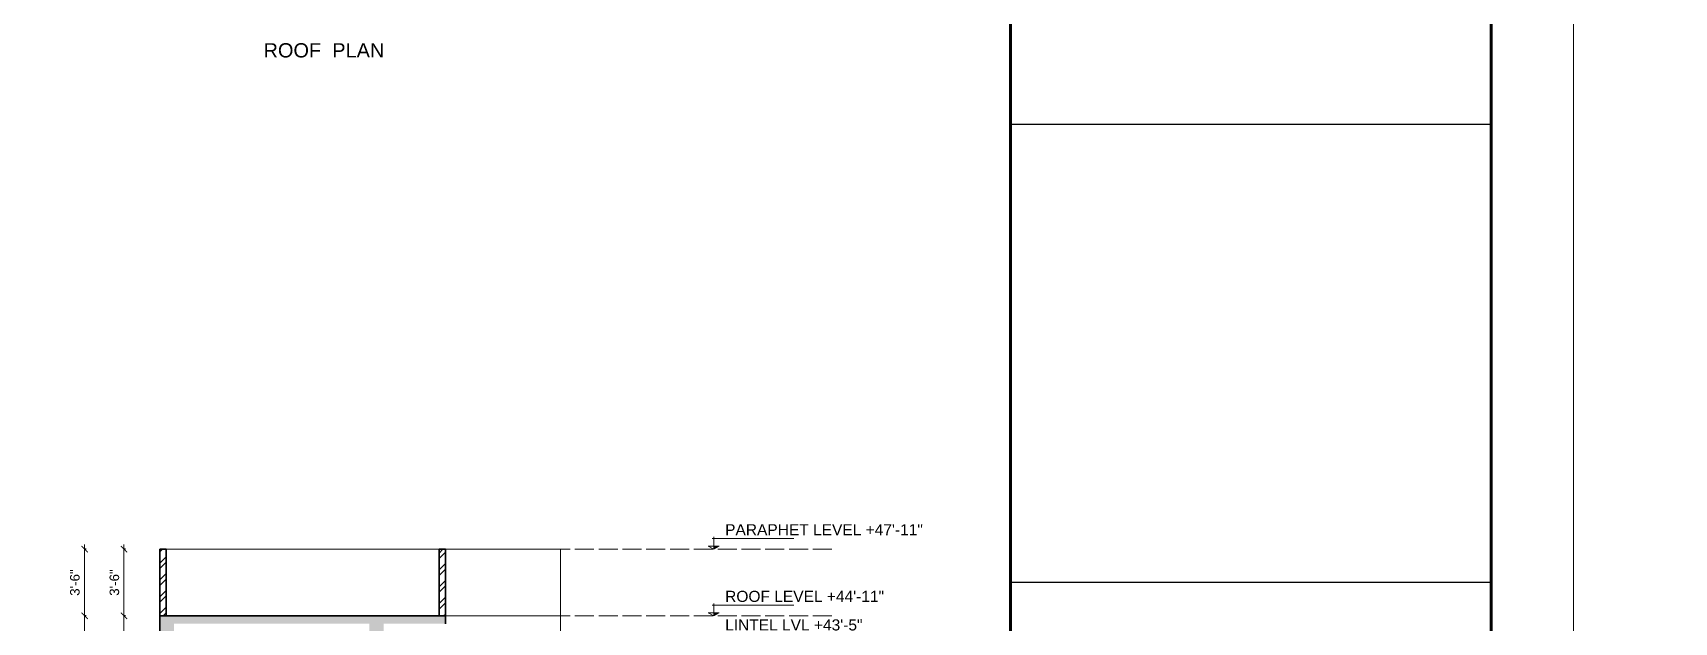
# Model space of a CAD drawing. Header units: inches. Extents: x -12071822 to 12321209, y -1222525 to 1319227.
# Drawn here: x 130683 to 131718, y 36819 to 37191 of the extents above; entities that cross this region are included whole.
import ezdxf

# ---------------------------------------------------------------- set-up
doc = ezdxf.new("R2010")
doc.units = ezdxf.units.IN
doc.header["$MEASUREMENT"] = 0
doc.header["$PDMODE"] = 35
doc.linetypes.add('ACAD_ISO02W100', pattern=[15, 12, -3])
for name, color, linetype, lineweight in [('BORDER', 7, 'Continuous', 60), ('elevation', 181, 'Continuous', 20), ('Hatch', 9, 'Continuous', 9), ('Hidden', 254, 'ACAD_ISO02W100', 15), ('SITE BOUNDARY', 1, 'Continuous', 30), ('TEXT', 255, 'Continuous', 35), ('Walls', 11, 'Continuous', 35), ('Window', 3, 'Continuous', 0), ('Windows', 151, 'Continuous', 15)]:
    doc.layers.add(name, color=color, linetype=linetype, lineweight=lineweight)
doc.styles.get("Standard").update_dxf_attribs({"font": 'arial.ttf'})
doc.dimstyles.get("Standard").update_dxf_attribs({"dimtxt": 6, "dimasz": 4, "dimexe": 0, "dimexo": 6, "dimgap": 3, "dimtad": 1, "dimdec": 0, "dimzin": 0, "dimdsep": 46, "dimlunit": 4, "dimtxsty": 'Standard', "dimblk": 'ARCHTICK', "dimcen": 0.09, "dimdle": 3, "dimclrd": 256, "dimadec": 0, "dimazin": 0, "dimtfac": 1, "dimtdec": 0, "dimtofl": 0, "dimtmove": 0, "dimatfit": 3, "dimfxl": 1, "dimfxlon": 1, "dimtolj": 1, "dimtzin": 0, "dimlwd": -1, "dimarcsym": 0})
pattern_1 = [(45, (-6995.8255, 231.183), (-5.30330086, 5.30330086), []), (45, (-6992.29, 231.183), (-5.30330086, 5.30330086), [])]

# ---------------------------------------------------------------- blocks, each defined once
blk = doc.blocks.new('_ArchTick')
at = {"color": 0, "linetype": 'ByBlock', "const_width": 0.15}
blk.add_lwpolyline([(-0.5, -0.5), (0.5, 0.5)], dxfattribs=at)
blk = doc.blocks.new('*D321')
at = {"layer": 'Defpoints', "color": 0, "transparency": 16777216}
for p in [(130740.7, 36823.1), (130763.3, 36823.1), (130763.3, 36721.1)]:
    blk.add_point(p, dxfattribs=at)
at = {"layer": 'Windows', "transparency": 16777216}
blk.add_line((130740.7, 36718.1), (130740.7, 36826.1), dxfattribs=at)
at = {"layer": 'Windows', "color": 0, "lineweight": -2, "transparency": 16777216}
for p, q in [((130741.7, 36823.1), (130740.7, 36823.1)), ((130741.7, 36721.1), (130740.7, 36721.1))]:
    blk.add_line(p, q, dxfattribs=at)
at = {"layer": 'Windows', "transparency": 16777216, "xscale": 4, "yscale": 4, "zscale": 4}
for p, rotation in [((130740.7, 36823.1), 90), ((130740.7, 36721.1), 270)]:
    blk.add_blockref('_ArchTick', p, dxfattribs=dict(at, rotation=rotation))
at = {"layer": 'Windows', "color": 0, "transparency": 16777216, "insert": (130734.7, 36772.1), "char_height": 6, "attachment_point": 5, "rotation": 90}
blk.add_mtext('\\A1;8\'-6"', dxfattribs=at)
blk = doc.blocks.new('*D322')
at = {"layer": 'Defpoints', "color": 0, "transparency": 16777216}
for p in [(130740.7, 36865.1), (130763.3, 36865.1), (130763.3, 36823.1)]:
    blk.add_point(p, dxfattribs=at)
at = {"layer": 'Windows', "transparency": 16777216}
blk.add_line((130740.7, 36820.1), (130740.7, 36868.1), dxfattribs=at)
at = {"layer": 'Windows', "color": 0, "lineweight": -2, "transparency": 16777216}
for p, q in [((130741.7, 36865.1), (130740.7, 36865.1)), ((130741.7, 36823.1), (130740.7, 36823.1))]:
    blk.add_line(p, q, dxfattribs=at)
at = {"layer": 'Windows', "transparency": 16777216, "xscale": 4, "yscale": 4, "zscale": 4}
for p, rotation in [((130740.7, 36865.1), 90), ((130740.7, 36823.1), 270)]:
    blk.add_blockref('_ArchTick', p, dxfattribs=dict(at, rotation=rotation))
at = {"layer": 'Windows', "color": 0, "transparency": 16777216, "insert": (130734.7, 36844.1), "char_height": 6, "attachment_point": 5, "rotation": 90}
blk.add_mtext('\\A1;3\'-6"', dxfattribs=at)
blk = doc.blocks.new('*D315')
at = {"layer": 'Defpoints', "color": 0, "transparency": 16777216}
for p in [(130715.9, 36823.1), (130763.3, 36823.1), (130763.3, 36284.1)]:
    blk.add_point(p, dxfattribs=at)
at = {"layer": 'Windows', "transparency": 16777216}
blk.add_line((130715.9, 36281.1), (130715.9, 36826.1), dxfattribs=at)
at = {"layer": 'Windows', "color": 0, "lineweight": -2, "transparency": 16777216}
for p, q in [((130716.9, 36823.1), (130715.9, 36823.1)), ((130716.9, 36284.1), (130715.9, 36284.1))]:
    blk.add_line(p, q, dxfattribs=at)
at = {"layer": 'Windows', "transparency": 16777216, "xscale": 4, "yscale": 4, "zscale": 4}
for p, rotation in [((130715.9, 36823.1), 90), ((130715.9, 36284.1), 270)]:
    blk.add_blockref('_ArchTick', p, dxfattribs=dict(at, rotation=rotation))
at = {"layer": 'Windows', "color": 0, "transparency": 16777216, "insert": (130709.9, 36553.6), "char_height": 6, "attachment_point": 5, "rotation": 90}
blk.add_mtext('\\A1;44\'-11"', dxfattribs=at)
blk = doc.blocks.new('*D316')
at = {"layer": 'Defpoints', "color": 0, "transparency": 16777216}
for p in [(130715.9, 36865.1), (130763.3, 36865.1), (130763.3, 36823.1)]:
    blk.add_point(p, dxfattribs=at)
at = {"layer": 'Windows', "transparency": 16777216}
blk.add_line((130715.9, 36820.1), (130715.9, 36868.1), dxfattribs=at)
at = {"layer": 'Windows', "color": 0, "lineweight": -2, "transparency": 16777216}
for p, q in [((130716.9, 36865.1), (130715.9, 36865.1)), ((130716.9, 36823.1), (130715.9, 36823.1))]:
    blk.add_line(p, q, dxfattribs=at)
at = {"layer": 'Windows', "transparency": 16777216, "xscale": 4, "yscale": 4, "zscale": 4}
for p, rotation in [((130715.9, 36865.1), 90), ((130715.9, 36823.1), 270)]:
    blk.add_blockref('_ArchTick', p, dxfattribs=dict(at, rotation=rotation))
at = {"layer": 'Windows', "color": 0, "transparency": 16777216, "insert": (130709.8, 36844.1), "char_height": 6, "attachment_point": 5, "rotation": 90}
blk.add_mtext('\\A1;3\'-6"', dxfattribs=at)
blk = doc.blocks.new('ARROW')
at = {"layer": 'Hatch'}
h = blk.add_hatch(color=256, dxfattribs=at)
h.dxf.hatch_style = 1
h.paths.add_polyline_path([(12191116, -1270860), (12191485, -1270660), (12191116, -1270660)])
for p, q in [((12191116, -1270860), (12191116, -1270060)), ((12191485, -1270660), (12190746, -1270660)), ((12190746, -1270660), (12191116, -1270860)), ((12191016, -1270160), (12196383, -1270160)), ((12191485, -1270660), (12191116, -1270860))]:
    blk.add_line(p, q, dxfattribs=at)

msp = doc.modelspace()

# ---------------------------------------------------------------- hatches: boundary and pattern name
at = {"layer": 'Hatch'}
h = msp.add_hatch(dxfattribs=at)
h.set_pattern_fill('ANSI32', color=256, scale=20)
h.set_pattern_definition(pattern_1)
h.paths.add_polyline_path([(130767.35, 36865.14), (130763.35, 36865.14), (130763.35, 36823.14), (130767.35, 36823.14)])
h = msp.add_hatch(dxfattribs=at)
h.set_pattern_fill('ANSI32', color=256, scale=20)
h.set_pattern_definition(pattern_1)
h.paths.add_polyline_path([(130943.35, 36865.14), (130939.35, 36865.14), (130939.35, 36823.14), (130943.35, 36823.14)])
h = msp.add_hatch(dxfattribs=at)
h.set_pattern_fill('AR-CONC', color=256, scale=0.3)
h.set_pattern_definition([(50, (-6995.8255, 231.183), (2.151780548, -0.188256405), [0.225, -2.475]), (355, (-6995.8255, 231.183), (-0.416254, 2.2565764), [0.18, -1.98]), (100.4514445, (-6995.6462, 231.1673), (1.73552654, 2.068319973), [0.191220576, -2.103426336]), (46.1842, (-6995.8255, 231.783), (3.20172399, -0.49655784), [0.3375, -3.7125]), (96.6356355, (-6995.5587, 231.7416), (2.80398584, 2.9223558), [0.286831026, -3.15514128]), (351.184164, (-6995.8255, 231.783), (2.803985835, 2.9223558), [0.27, -2.97]), (21, (-6995.5255, 231.633), (1.790721156, -1.207856672), [0.225, -2.475]), (326, (-6995.5255, 231.633), (0.729945996, 2.175450135), [0.18, -1.98]), (71.4514447, (-6995.3763, 231.5323), (2.52066713, 0.967593458), [0.19122057, -2.103426336]), (37.5, (-6995.8255, 231.18296), (0.036479566, 0.9986815615), [0, -1.956, 0, -2.01, 0, -1.9875]), (7.5, (-6995.8255, 231.183), (0.789208612, 1.183235136), [0, -1.146, 0, -1.911, 0, -0.7575]), (327.5, (-6996.4945, 231.18296), (1.6014673085, -0.067664615), [0, -0.75, 0, -2.34, 0, -3.105]), (317.5, (-6996.7945, 231.183), (1.749558508, 0.300314947), [0, -0.975, 0, -1.554, 0, -2.205])])
h.paths.add_polyline_path([(130895.35, 36818.14), (130895.35, 36809.14), (130904.35, 36809.14), (130904.35, 36818.14), (130943.35, 36818.14), (130943.35, 36823.14), (130763.35, 36823.14), (130763.35, 36809.14), (130772.35, 36809.14), (130772.35, 36818.14)])

# ---------------------------------------------------------------- linework, layer by layer
at = {"layer": 'BORDER'}
msp.add_line((131299.55, 36202.74), (131299.55, 38291.59), dxfattribs=at)
at = {"layer": 'BORDER', "lineweight": 25}
for p, q in [((131602.37, 37132.84), (131299.55, 37132.84)), ((131602.37, 36844.06), (131299.55, 36844.06))]:
    msp.add_line(p, q, dxfattribs=at)
at = {"layer": 'BORDER'}
msp.add_lwpolyline([(131602.37, 38291.59), (131602.37, 36200.74), (128539.53, 36200.74), (128539.53, 38291.59)], close=True, dxfattribs=at)
at = {"layer": 'elevation'}
for p, q in [((130767.35, 36865.14), (130939.35, 36865.14)), ((130943.35, 36865.14), (131015.84, 36865.14)), ((131015.84, 36865.14), (131015.84, 36763.14)), ((130943.35, 36823.14), (131015.84, 36823.14))]:
    msp.add_line(p, q, dxfattribs=at)
at = {"layer": 'Hidden'}
for p, q in [((131186.92, 36865.14), (131015.84, 36865.14)), ((131186.92, 36823.14), (131015.84, 36823.14))]:
    msp.add_line(p, q, dxfattribs=at)
at = {"layer": 'SITE BOUNDARY'}
msp.add_circle((130143.63, 37296.4), 2461.59, dxfattribs=at)
at = {"layer": 'Walls'}
for p, q in [((130763.35, 36865.14), (130767.35, 36865.14)), ((130763.35, 36865.14), (130763.35, 36823.14)), ((130767.35, 36865.14), (130767.35, 36823.14)), ((130939.35, 36865.14), (130943.35, 36865.14)), ((130939.35, 36865.14), (130939.35, 36823.14)), ((130943.35, 36865.14), (130943.35, 36823.14)), ((130763.35, 36823.14), (130763.35, 36809.14)), ((130943.35, 36823.14), (130763.35, 36823.14)), ((130943.35, 36823.14), (130943.35, 36818.14))]:
    msp.add_line(p, q, dxfattribs=at)
at = {"layer": 'Window'}
msp.add_lwpolyline([(131654.37, 38343.59), (131654.37, 36148.74), (128487.53, 36148.74), (128487.53, 38343.59)], close=True, dxfattribs=at)

# ---------------------------------------------------------------- block references
at = {"layer": 'Hatch', "xscale": 0.00961112412406467, "yscale": 0.00961112412406467, "zscale": 0.00961112412406467}
for p in [(13942.07, 49079.53), (13942.07, 49037.53)]:
    msp.add_blockref('ARROW', p, dxfattribs=at)

# ---------------------------------------------------------------- texts
at = {"layer": 'TEXT'}
for s, width, gutter_width, heights, insert, char_height, attachment_point in [('\\pi85.45978;ROOF  PLAN', 245.0498, 2.25, [37.88], (130743.23, 37174.91), 9, 7), ('PARAPHET LEVEL +47\'-11" ', 126.485, 7.21, [14.42], (131119.62, 36880.9), 7, 1), ('ROOF LEVEL +44\'-11" ', 126.485, 7.21, [14.42], (131119.62, 36838.9), 7, 1), ('LINTEL LVL +43\'-5" ', 126.485, 7.21, [14.56], (131119.62, 36820.9), 7, 1)]:
    msp.add_mtext_dynamic_manual_height_columns(s, width=width, gutter_width=gutter_width, heights=heights, dxfattribs=dict(at, insert=insert, char_height=char_height, attachment_point=attachment_point))

# ---------------------------------------------------------------- dimensions: what is measured, and where the dimension line sits
at = {"layer": 'Windows'}
for base, p1, p2, picture, middle in [((130715.9, 36865.14), (130763.35, 36823.14), (130763.35, 36865.14), '*D316', (130709.84, 36844.14)), ((130740.74, 36865.14), (130763.35, 36823.14), (130763.35, 36865.14), '*D322', (130734.68, 36844.14)), ((130740.74, 36823.14), (130763.35, 36721.14), (130763.35, 36823.14), '*D321', (130734.68, 36772.14))]:
    dim = msp.add_linear_dim(base=base, p1=p1, p2=p2, angle=90, dimstyle='Standard', override={"dimtmove": 1}, dxfattribs=at)
    dim.commit()
    dim.dimension.update_dxf_attribs({"geometry": picture, "text_midpoint": middle})
dim = msp.add_linear_dim(base=(130715.9, 36823.14), p1=(130763.35, 36284.14), p2=(130763.35, 36823.14), angle=90, dimstyle='Standard', dxfattribs=at)
dim.commit()
dim.dimension.update_dxf_attribs({"geometry": '*D315', "text_midpoint": (130709.89, 36553.64)})

doc.saveas('drawing.dxf')
